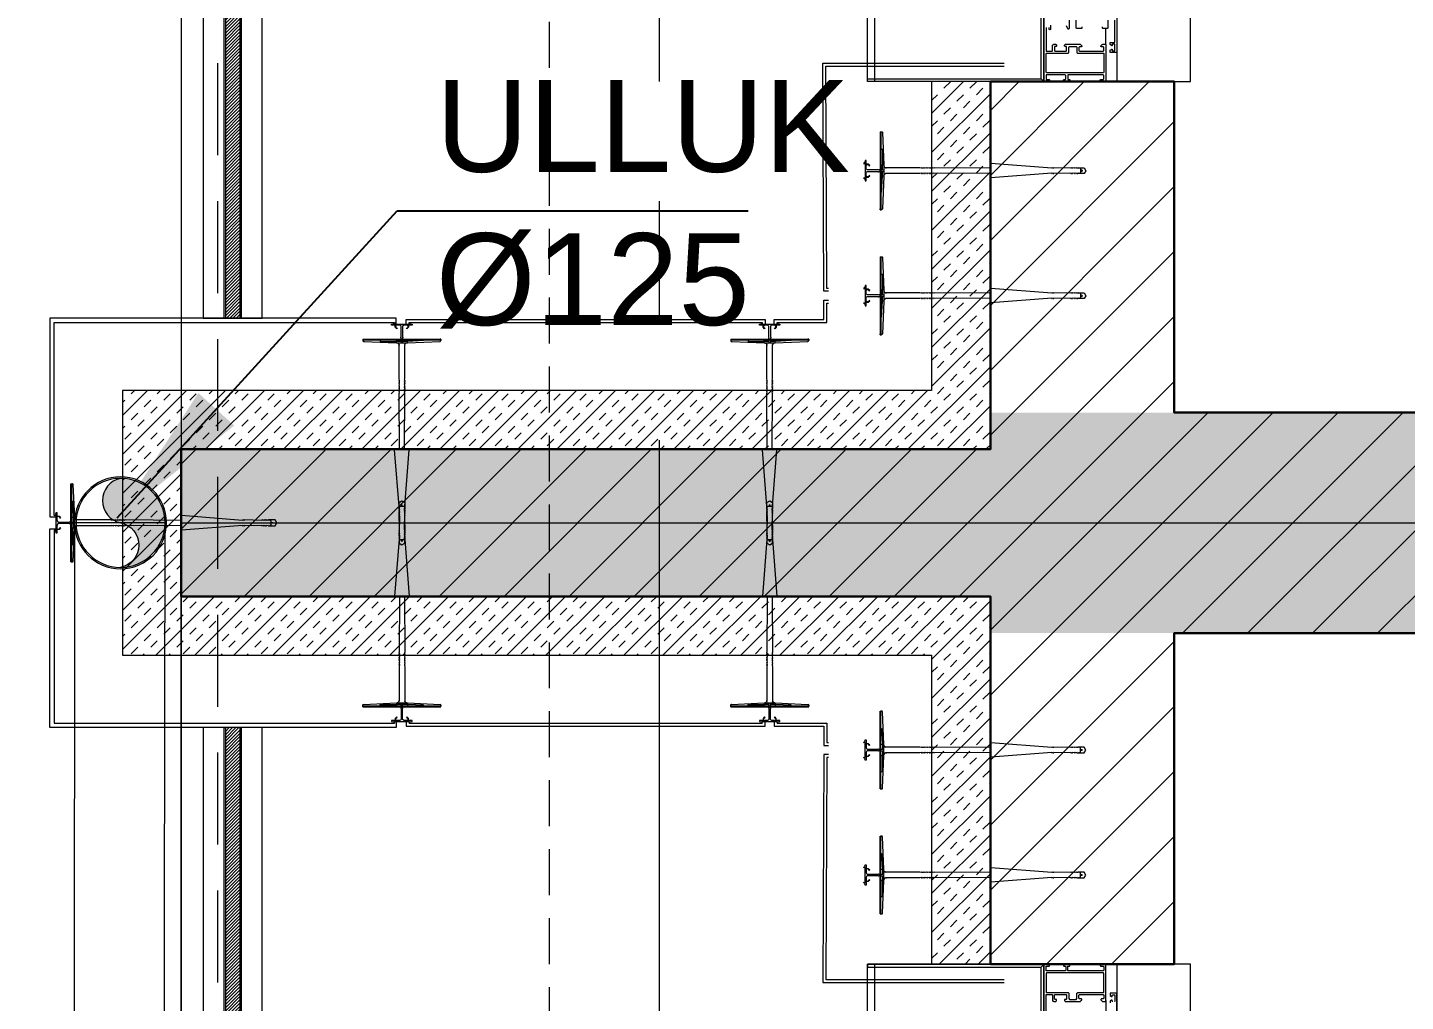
# Model space of a CAD drawing. Header units: centimetres. Extents: x 92587 to 105438, y -55119 to -48334.
# Drawn here: x 94593.2 to 94780.5, y -53187.4 to -53055 of the extents above; entities that cross this region are included whole.
import ezdxf

# ---------------------------------------------------------------- set-up
doc = ezdxf.new("R2010")
doc.units = ezdxf.units.CM
doc.header["$LTSCALE"] = 50
doc.header["$MEASUREMENT"] = 0
for name, pattern in [('AUSGEZOGEN', [0]), ('AXES', [2, 1.25, -0.25, 0.25, -0.25]), ('CACHE', [0.375, 0.25, -0.125]), ('CORNER', [20, 0, -20])]:
    doc.linetypes.add(name, pattern=pattern)
doc.layers.get('0').update_dxf_attribs({"color": 8})
for name, color, linetype, lineweight in [('ACITOP', 214, 'Continuous', 18), ('BETON CACHE', 4, 'CACHE', 5), ('CONSOLE ISOL.', 214, 'Continuous', 15), ('EXISTANT BORD', 251, 'Continuous', 60), ('ISOLATION', 252, 'Continuous', 0), ('MACONNERIE COUPE', 7, 'Continuous', 30), ('MACONNERIE HACHURE', 253, 'Continuous', 13), ('WD_Corner', 154, 'Continuous', 5), ('WD_Dowel', 154, 'Continuous', 5), ('WD_Text_Legende', 154, 'AUSGEZOGEN', 5), ('WINDOWS', 21, 'Continuous', 5)]:
    doc.layers.add(name, color=color, linetype=linetype, lineweight=lineweight)
for name, color, linetype in [('AXES', 10, 'AXES'), ('BORD', 5, 'Continuous'), ('TALUS', 2, 'Continuous'), ('TEXTE', 7, 'Continuous')]:
    doc.layers.add(name, color=color, linetype=linetype)
doc.layers.add('HYPALON', color=7, linetype='Continuous', true_color=0xffaa00)
doc.layers.add('WD_Assist1', color=6, linetype='CORNER', lineweight=0, plot=False)
doc.styles.add('RS_TEXT_1.50', font='arial.ttf', dxfattribs={"height": 12.5})
doc.dimstyles.new('ISO-25', dxfattribs={"dimtxt": 2.5, "dimasz": 2.5, "dimexe": 1.25, "dimexo": 0.625, "dimtad": 1, "dimtxsty": 'Standard', "dimcen": 2.5, "dimadec": 0, "dimazin": 0, "dimtfac": 1, "dimtmove": 0, "dimatfit": 3, "dimfxl": 1, "dimarcsym": 0})

# ---------------------------------------------------------------- blocks, each defined once
blk = doc.blocks.new('A$C1cd8c289')
at = {"layer": 'AXES', "lineweight": 5, "ltscale": 1.3}
blk.add_line((-30, -4150), (-30, -1058.41), dxfattribs=at)
blk = doc.blocks.new('DRITARE POS 3')
at = {"layer": 'WINDOWS', "color": 165, "linetype": 'CACHE'}
blk.add_line((-32.9, -160.11), (-32.9, 0), dxfattribs=at)
at = {"layer": 'WINDOWS'}
for p, q in [((-1.5, -4.97), (-1.5, -7.22)), ((-1.5, -155.12), (-1.5, -152.86))]:
    blk.add_line(p, q, dxfattribs=at)
at = {"layer": 'WINDOWS', "color": 165}
for points in [[(-9.9, 0), (-9.9, -160.11), (-33.9, -160.11), (-33.9, 0)], [(-9.9, 0), (-33.9, 0), (-33.9, -0.4), (-10.3, -0.4)], [(-10.3, -159.71), (-10.3, -0.4), (-9.9, 0), (-9.9, -160.11)], [(0, 0), (0, -160.11), (10, -160.11), (10, 0)], [(-9.9, -160.11), (-33.9, -160.11), (-33.9, -159.71), (-10.3, -159.71)]]:
    blk.add_lwpolyline(points, close=True, dxfattribs=at)
at = {"layer": 'WINDOWS'}
for points in [[(-9.62, -7.37), (-9.62, -4.2, -0.414214), (-9.56, -4.14), (-8.83, -4.14, -0.414214), (-8.74, -4.24), (-8.74, -4.89, 0.414214), (-8.55, -5.08), (-8.3, -5.08, 0.198912), (-8.26, -5.06), (-8.2, -5, 0.198912), (-8.18, -4.96), (-8.18, -4.85, 0.414214), (-8.24, -4.8), (-8.4, -4.8, -0.414214), (-8.46, -4.74), (-8.46, -4.24, -0.414214), (-8.37, -4.14), (-6.91, -4.14, -0.414214), (-6.82, -4.24), (-6.82, -4.74, -0.414214), (-6.87, -4.8), (-7.04, -4.8, 0.414214), (-7.1, -4.85), (-7.1, -4.96, 0.198912), (-7.08, -5), (-7.02, -5.06, 0.198912), (-6.98, -5.08), (-4.97, -5.08, 0.198912), (-4.93, -5.06), (-4.78, -4.91, 0.198912), (-4.76, -4.87), (-4.76, -4.8, 0.414214), (-4.82, -4.74), (-5.01, -4.74, -0.340481), (-5.14, -4.65), (-5.14, -4.24, -0.414214), (-5.04, -4.14), (-1.87, -4.14, -0.414214), (-1.78, -4.24), (-1.78, -4.65, -0.414214), (-1.87, -4.74), (-2.09, -4.74, 0.414214), (-2.15, -4.8), (-2.15, -4.87, 0.198912), (-2.13, -4.91), (-1.98, -5.06, 0.198912), (-1.94, -5.08), (-1.55, -5.08, 0.414214), (-1.5, -5.02), (-1.5, -0.06, 0.414214), (-1.55, 0), (-2.13, 0, 0.322823), (-2.19, -0.04), (-2.24, -0.21, 0.511918), (-2.19, -0.28), (-1.87, -0.28, -0.414214), (-1.78, -0.37), (-1.78, -0.84, -0.414214), (-1.87, -0.93), (-6.57, -0.93, -0.414214), (-6.67, -0.84), (-6.67, -0.37, -0.414214), (-6.57, -0.28), (-6.44, -0.28, 0.511918), (-6.39, -0.21), (-6.45, -0.04, 0.322823), (-6.5, 0), (-7.12, 0, 0.322823), (-7.17, -0.04), (-7.23, -0.21, 0.511918), (-7.17, -0.28), (-7.04, -0.28, -0.414214), (-6.95, -0.37), (-6.95, -0.84, -0.414214), (-7.04, -0.93), (-9.52, -0.93, -0.414214), (-9.62, -0.84), (-9.62, -0.37, -0.414214), (-9.52, -0.28), (-9.21, -0.28, 0.511918), (-9.15, -0.21), (-9.21, -0.04, 0.322823), (-9.26, 0), (-9.84, 0, 0.414214), (-9.9, -0.06), (-9.9, -8.75, 0.414214)], [(-0.56, -5.1, -0.414214), (-0.62, -5.04), (-0.62, -4.95, 0.599022), (-0.71, -4.9), (-0.88, -5.03, 0.250765), (-0.9, -5.08), (-0.9, -5.28, 0.414214)], [(0, -11.37), (0, -4.01, 0.414214), (-0.06, -3.96), (-0.84, -3.96, 0.414214), (-0.9, -4.01), (-0.9, -4.22, 0.250765), (-0.88, -4.27), (-0.71, -4.4, 0.599022), (-0.62, -4.35), (-0.62, -4.26, -0.414214), (-0.56, -4.2), (-0.3, -4.2, -0.414214), (-0.25, -4.26), (-0.25, -5.04, -0.414214), (-0.3, -5.1)], [(-1.22, -151.77), (-1.22, -152.79, -0.414214), (-1.31, -152.89), (-1.87, -152.89, -0.414214), (-1.96, -152.79), (-1.96, -152.66, -0.414214)], [(-4.76, -152.66), (-4.76, -152.79, -0.414214), (-4.86, -152.89), (-5.42, -152.89, -0.414214), (-5.51, -152.79), (-5.51, -151.77, 0.414214)], [(-6.48, -151.77), (-6.48, -152.89, -0.809546), (-6.66, -152.93), (-6.85, -152.5, -0.543142)], [(0, -148.74), (0, -156.1, -0.414214), (-0.06, -156.15), (-0.84, -156.15, -0.414214), (-0.9, -156.1), (-0.9, -155.89, -0.250765), (-0.88, -155.85), (-0.71, -155.72, -0.599022), (-0.62, -155.76), (-0.62, -155.86, 0.414214), (-0.56, -155.91), (-0.3, -155.91, 0.414214), (-0.25, -155.86), (-0.25, -155.07, 0.414214), (-0.3, -155.02), (-0.56, -155.02, 0.414214), (-0.62, -155.07), (-0.62, -155.16, -0.599022), (-0.71, -155.21), (-0.88, -155.08, -0.250765), (-0.9, -155.03), (-0.9, -154.83, -0.414214), (-0.84, -154.77), (-0.34, -154.77, 0.414214), (-0.28, -154.72), (-0.28, -151.77, 0.414214)], [(-9, -152.42), (-9, -152.95, -1), (-9.21, -152.95), (-9.21, -152.74, 0.414214)], [(-9.62, -152.74), (-9.62, -155.91, 0.414214), (-9.56, -155.97), (-8.83, -155.97, 0.414214), (-8.74, -155.87), (-8.74, -155.22, -0.414214), (-8.55, -155.03), (-8.3, -155.03, -0.198912), (-8.26, -155.05), (-8.2, -155.11, -0.198912), (-8.18, -155.15), (-8.18, -155.26, -0.414214), (-8.24, -155.31), (-8.4, -155.31, 0.414214), (-8.46, -155.37), (-8.46, -155.87, 0.414214), (-8.37, -155.97), (-6.91, -155.97, 0.414214), (-6.82, -155.87), (-6.82, -155.37, 0.414214), (-6.87, -155.31), (-7.04, -155.31, -0.414214), (-7.1, -155.26), (-7.1, -155.15, -0.198912), (-7.08, -155.11), (-7.02, -155.05, -0.198912), (-6.98, -155.03), (-4.97, -155.03, -0.198912), (-4.93, -155.05), (-4.78, -155.2, -0.198912), (-4.76, -155.24), (-4.76, -155.31, -0.414214), (-4.82, -155.37), (-5.01, -155.37, 0.340481), (-5.14, -155.46), (-5.14, -155.87, 0.414214), (-5.04, -155.97), (-1.87, -155.97, 0.414214), (-1.78, -155.87), (-1.78, -155.46, 0.414214), (-1.87, -155.37), (-2.09, -155.37, -0.414214), (-2.15, -155.31), (-2.15, -155.24, -0.198912), (-2.13, -155.2), (-1.98, -155.05, -0.198912), (-1.94, -155.03), (-1.55, -155.03, -0.414214), (-1.5, -155.09), (-1.5, -160.06, -0.414214), (-1.55, -160.11), (-2.13, -160.11, -0.322823), (-2.19, -160.07), (-2.24, -159.91, -0.511918), (-2.19, -159.83), (-1.87, -159.83, 0.414214), (-1.78, -159.74), (-1.78, -159.27, 0.414214), (-1.87, -159.18), (-6.57, -159.18, 0.414214), (-6.67, -159.27), (-6.67, -159.74, 0.414214), (-6.57, -159.83), (-6.44, -159.83, -0.511918), (-6.39, -159.91), (-6.45, -160.07, -0.322823), (-6.5, -160.11), (-7.12, -160.11, -0.322823), (-7.17, -160.07), (-7.23, -159.91, -0.511918), (-7.17, -159.83), (-7.04, -159.83, 0.414214), (-6.95, -159.74), (-6.95, -159.27, 0.414214), (-7.04, -159.18), (-9.52, -159.18, 0.414214), (-9.62, -159.27), (-9.62, -159.74, 0.414214), (-9.52, -159.83), (-9.21, -159.83, -0.511918), (-9.15, -159.91), (-9.21, -160.07, -0.322823), (-9.26, -160.11), (-9.84, -160.11, -0.414214), (-9.9, -160.06), (-9.9, -151.36, -0.414214)]]:
    blk.add_lwpolyline(points, format="xyb", dxfattribs=at)
for points in [[(-9.9, -160.11), (-9.9, 0), (0, 0), (0, -160.11)], [(-1.78, -1.27), (-1.83, -1.21), (-9.56, -1.21), (-9.62, -1.27), (-9.62, -3.81), (-9.56, -3.86), (-6.63, -3.86), (-6.54, -3.96), (-6.54, -4.7), (-6.44, -4.8), (-5.51, -4.8), (-5.42, -4.7), (-5.42, -3.96), (-5.32, -3.86), (-1.83, -3.86), (-1.78, -3.81)], [(-1.78, -158.84), (-1.83, -158.9), (-9.56, -158.9), (-9.62, -158.84), (-9.62, -156.3), (-9.56, -156.25), (-6.63, -156.25), (-6.54, -156.15), (-6.54, -155.41), (-6.44, -155.31), (-5.51, -155.31), (-5.42, -155.41), (-5.42, -156.15), (-5.32, -156.25), (-1.83, -156.25), (-1.78, -156.3)]]:
    blk.add_lwpolyline(points, close=True, dxfattribs=at)
blk = doc.blocks.new('ankeri')
at = {"layer": 'WD_Assist1'}
for p, q in [((-2.32, 5.2), (-2.54, 0.59)), ((-2.22, 5.3), (-2.32, 5.2)), ((-2, 5.3), (-2.22, 5.3)), ((-2, -5.3), (-2, 5.3)), ((-29.75, 0.39), (-30, 0)), ((-30, 0), (-29.75, -0.39)), ((-2.76, 0.39), (-29.75, 0.39)), ((-2.54, 0.59), (-2.76, 0.39)), ((-29.75, -0.39), (-2.76, -0.39)), ((-2.76, -0.39), (-2.54, -0.59)), ((-2.54, -0.59), (-2.32, -5.2)), ((-2.32, -5.2), (-2.22, -5.3)), ((-2.22, -5.3), (-2, -5.3))]:
    blk.add_line(p, q, dxfattribs=at)
at = {"layer": 'WD_Corner', "lineweight": 5}
blk.add_lwpolyline([(-2, 0.1), (-1.85, 0.1, -1), (-1.75, 0.1), (-0.25, 0.1, 0.185242), (-0.1, 0.55), (-0.1, 0.72), (-0.15, 0.73), (-0.15, 0.74), (-0.1, 0.75), (-0.1, 0.85), (-0.3, 0.85), (-0.3, 0.8), (-0.32, 0.8), (-0.33, 0.85), (-0.38, 0.85), (-0.5, 0.73), (-0.47, 0.68), (-0.48, 0.68), (-0.53, 0.7), (-0.54, 0.69), (-0.51, 0.65), (-0.54, 0.62), (-0.61, 0.69), (-0.4, 0.9), (-0.1, 0.9), (-0.1, 1.4), (0, 1.4), (0.05, 1.2), (0, 1.2), (0.05, 1.1), (0, 1.1), (0.25, 1), (0, 1), (0, -1), (0.25, -1), (0, -1.1), (0.05, -1.1), (0, -1.2), (0.05, -1.2), (0, -1.4), (-0.1, -1.4), (-0.1, -0.9), (-0.4, -0.9), (-0.61, -0.69), (-0.54, -0.62), (-0.51, -0.65), (-0.54, -0.69), (-0.53, -0.7), (-0.48, -0.68), (-0.47, -0.68), (-0.5, -0.73), (-0.38, -0.85), (-0.33, -0.85), (-0.32, -0.8), (-0.3, -0.8), (-0.3, -0.85), (-0.1, -0.85), (-0.1, -0.75), (-0.15, -0.74), (-0.15, -0.73), (-0.1, -0.72), (-0.1, -0.55, 0.185242), (-0.25, -0.1), (-1.75, -0.1, -1), (-1.85, -0.1), (-2, -0.1)], format="xyb", close=True, dxfattribs=at)
at = {"layer": 'WD_Dowel'}
for p, q in [((-2.32, 5.2), (-2.54, 0.74)), ((-2, 5.3), (-2.22, 5.3)), ((-2.11, 5.3), (-2.11, -5.3)), ((-2, 5.3), (-2, -5.3)), ((-2.11, 2.94), (-2.32, 2.94)), ((-2.32, 2.94), (-2.32, 0.74)), ((-29.75, 0.39), (-30, 0)), ((-30, 0), (-29.75, -0.39)), ((-28.88, 0.39), (-29.75, 0.39)), ((-29.47, 0.05), (-29.25, 0.09)), ((-29.47, 0.05), (-29.47, -0.05)), ((-29.25, 0.29), (-29.04, 0.37)), ((-29.25, 0.29), (-29.25, -0.29)), ((-28.88, 0.39), (-29.04, 0.34)), ((-29.04, 0.34), (-29.04, 0.37)), ((-28.82, 0.39), (-28.88, 0.39)), ((-28.82, 0.39), (-28.82, 0.34)), ((-28.82, 0.34), (-28.66, 0.39)), ((-28.61, 0.39), (-28.66, 0.39)), ((-28.61, 0.39), (-28.66, 0.39)), ((-28.61, 0.39), (-28.61, 0.34)), ((-28.61, 0.34), (-28.44, 0.39)), ((-28.39, 0.39), (-28.44, 0.39)), ((-28.39, 0.39), (-28.39, 0.34)), ((-28.39, 0.34), (-28.23, 0.39)), ((-28.17, 0.39), (-28.23, 0.39)), ((-28.17, 0.39), (-28.17, 0.34)), ((-28.17, 0.34), (-28.01, 0.39)), ((-27.96, 0.39), (-28.01, 0.39)), ((-27.96, 0.39), (-27.96, 0.34)), ((-27.96, 0.34), (-25.61, 0.39)), ((-25.56, 0.39), (-25.61, 0.39)), ((-25.56, 0.39), (-25.56, 0.34)), ((-25.56, 0.34), (-25.4, 0.39)), ((-25.34, 0.39), (-25.4, 0.39)), ((-25.34, 0.34), (-17.05, 0.99)), ((-25.34, 0.39), (-25.34, 0.34)), ((-17, 0.99), (-17.05, 0.99)), ((-17, 0.99), (-17, 0.34)), ((-17, 0.34), (-9.36, 0.39)), ((-9.3, 0.39), (-9.36, 0.39)), ((-9.3, 0.39), (-9.3, 0.34)), ((-9.3, 0.34), (-9.14, 0.39)), ((-9.09, 0.39), (-9.14, 0.39)), ((-9.09, 0.39), (-9.09, 0.34)), ((-9.09, 0.34), (-8.93, 0.39)), ((-8.87, 0.39), (-8.93, 0.39)), ((-8.87, 0.39), (-8.87, 0.34)), ((-8.87, 0.34), (-8.71, 0.39)), ((-8.66, 0.39), (-8.71, 0.39)), ((-8.66, 0.39), (-8.66, 0.34)), ((-8.66, 0.34), (-8.5, 0.39)), ((-8.44, 0.39), (-8.5, 0.39)), ((-8.44, 0.39), (-8.44, 0.34)), ((-8.44, 0.34), (-8.28, 0.39)), ((-8.23, 0.39), (-8.28, 0.39)), ((-8.23, 0.39), (-8.23, 0.34)), ((-8.23, 0.34), (-8.06, 0.39)), ((-8.01, 0.39), (-8.06, 0.39)), ((-8.01, 0.39), (-8.01, 0.34)), ((-8.01, 0.34), (-7.85, 0.39)), ((-7.79, 0.39), (-7.85, 0.39)), ((-7.79, 0.39), (-7.79, 0.34)), ((-7.79, 0.34), (-7.63, 0.39)), ((-7.58, 0.39), (-7.63, 0.39)), ((-7.58, 0.39), (-7.58, 0.34)), ((-7.58, 0.34), (-7.42, 0.39)), ((-7.42, 0.39), (-2.76, 0.39)), ((-2.54, 0.74), (-2.54, -0.74)), ((-2.54, 0.74), (-2.11, 0.74)), ((-2.11, 0.1), (-2.54, 0.1)), ((-2.32, 0.1), (-2.32, 0.74)), ((-29.75, -0.39), (-28.88, -0.39)), ((-29.25, -0.1), (-29.47, -0.05)), ((-29.25, -0.29), (-29.04, -0.37)), ((-29.04, -0.37), (-29.04, -0.34)), ((-29.04, -0.34), (-28.88, -0.39)), ((-28.82, -0.39), (-28.88, -0.39)), ((-28.82, -0.39), (-28.82, -0.34)), ((-28.82, -0.34), (-28.66, -0.39)), ((-28.61, -0.39), (-28.66, -0.39)), ((-28.61, -0.39), (-28.61, -0.34)), ((-28.61, -0.34), (-28.44, -0.39)), ((-28.39, -0.39), (-28.44, -0.39)), ((-28.39, -0.39), (-28.39, -0.34)), ((-28.39, -0.34), (-28.23, -0.39)), ((-28.17, -0.39), (-28.23, -0.39)), ((-28.17, -0.39), (-28.17, -0.34)), ((-28.17, -0.34), (-28.01, -0.39)), ((-27.96, -0.39), (-28.01, -0.39)), ((-27.96, -0.39), (-27.96, -0.34)), ((-27.96, -0.34), (-25.61, -0.39)), ((-25.56, -0.39), (-25.61, -0.39)), ((-25.56, -0.39), (-25.56, -0.34)), ((-25.56, -0.34), (-25.4, -0.39)), ((-25.34, -0.39), (-25.4, -0.39)), ((-25.34, -0.39), (-25.34, -0.34)), ((-25.34, -0.34), (-17.05, -0.99)), ((-17, -0.99), (-17.05, -0.99)), ((-17, -0.99), (-17, -0.34)), ((-17, -0.34), (-9.36, -0.39)), ((-9.3, -0.39), (-9.36, -0.39)), ((-9.3, -0.39), (-9.3, -0.34)), ((-9.3, -0.34), (-9.14, -0.39)), ((-9.09, -0.39), (-9.14, -0.39)), ((-9.09, -0.39), (-9.09, -0.34)), ((-9.09, -0.34), (-8.93, -0.39)), ((-8.87, -0.39), (-8.93, -0.39)), ((-8.87, -0.39), (-8.87, -0.34)), ((-8.87, -0.34), (-8.71, -0.39)), ((-8.66, -0.39), (-8.71, -0.39)), ((-8.66, -0.39), (-8.66, -0.34)), ((-8.66, -0.34), (-8.5, -0.39)), ((-8.44, -0.39), (-8.5, -0.39)), ((-8.44, -0.39), (-8.44, -0.34)), ((-8.44, -0.34), (-8.28, -0.39)), ((-8.23, -0.39), (-8.28, -0.39)), ((-8.23, -0.39), (-8.23, -0.34)), ((-8.23, -0.34), (-8.06, -0.39)), ((-8.01, -0.39), (-8.06, -0.39)), ((-8.01, -0.39), (-8.01, -0.34)), ((-8.01, -0.34), (-7.85, -0.39)), ((-7.79, -0.39), (-7.85, -0.39)), ((-7.79, -0.39), (-7.79, -0.34)), ((-7.79, -0.34), (-7.63, -0.39)), ((-7.58, -0.39), (-7.63, -0.39)), ((-7.58, -0.39), (-7.58, -0.34)), ((-7.58, -0.34), (-7.42, -0.39)), ((-7.42, -0.39), (-2.76, -0.39)), ((-2.11, -0.1), (-2.54, -0.1)), ((-2.54, -0.74), (-2.11, -0.74)), ((-2.54, -0.74), (-2.32, -5.2)), ((-2.32, -0.74), (-2.32, -0.1)), ((-2.22, -2.94), (-2.32, -0.74)), ((-2.11, -2.94), (-2.22, -2.94)), ((-2, -5.3), (-2.22, -5.3))]:
    blk.add_line(p, q, dxfattribs=at)
for centre, major_axis, start_param, end_param in [((-2.22, 5.2), (0.108, 0), 1.570796, 3.141593), ((-2.76, 0.59), (0.216, 0), -1.570795, 0), ((-2.76, -0.59), (-0.216, 0), 3.141593, 4.712389), ((-2.22, -5.2), (0.108, 0), 3.141593, 4.712389)]:
    blk.add_ellipse(centre, major_axis=major_axis, ratio=0.909091, start_param=start_param, end_param=end_param, dxfattribs=at)
blk = doc.blocks.new('A$C2225a440')
at = {"layer": 'ACITOP', "ltscale": 0.5, "true_color": 0x2776bb, "transparency": 33554559}
h = blk.add_hatch(color=152, dxfattribs=at)
h.dxf.hatch_style = 1
h.paths.add_polyline_path([(0, 6.05, 0.414214), (-6.05, 0, 0.414214), (0, -6.05, -0.823148), (0, 0, 0.810651)])
at = {"layer": 'ACITOP', "ltscale": 0.5}
blk.add_lwpolyline([(0, 6.05, -0.810651), (0, 0, 0.823148), (0, -6.05)], format="xyb", dxfattribs=at)
for radius in [6.25, 6.05]:
    blk.add_circle((0, 0), radius, dxfattribs=at)

msp = doc.modelspace()

# ---------------------------------------------------------------- hatches: boundary and pattern name
at = {"layer": 'ISOLATION', "transparency": 33554687}
h = msp.add_hatch(dxfattribs=at)
h.set_pattern_fill('INSUL', color=256, scale=10, angle=45)
h.set_pattern_definition([(45, (95325.019, -52616.9036), (-2.65165, 2.65165), []), (45, (95324.1353, -52616.0197), (-2.65165, 2.65165), [1.25, -1.25]), (45, (95323.2514, -52615.136), (-2.65165, 2.65165), [1.25, -1.25])])
h.paths.add_polyline_path([(94724.11, -53062.36), (94716.11, -53062.36), (94716.11, -53104.36), (94606.11, -53104.36), (94606.11, -53140.36), (94716.11, -53140.36), (94716.11, -53182.36), (94724.11, -53182.36), (94724.11, -53132.36), (94614.11, -53132.36), (94614.11, -53112.36), (94724.11, -53112.36)])
at = {"layer": 'MACONNERIE HACHURE'}
h = msp.add_hatch(dxfattribs=at)
h.set_pattern_fill('ANSI31', color=256, scale=50, style=0)
h.set_pattern_definition([(45, (845.911, 6550.742), (-4.41941738, 4.41941738), [])])
h.paths.add_polyline_path([(96464.11, -53567.36), (96464.11, -53736.36), (96392.11, -53736.36), (96392.11, -53757.36), (96414.11, -53757.36), (96414.11, -53762.36), (96234.11, -53762.36), (96234.11, -53750.36), (96284.11, -53750.36), (96284.11, -53577.36), (96306.11, -53577.36), (96306.11, -53589.36), (96296.11, -53589.36), (96296.11, -53750.36), (96387.11, -53750.36), (96387.11, -53731.36), (96444.11, -53731.36), (96444.11, -53589.36), (96388.11, -53589.36), (96388.11, -53577.36), (96452.11, -53577.36), (96452.11, -53567.36)])
h.paths.add_polyline_path([(95894.28, -52902.36), (95944.11, -52902.36), (95944.11, -52942.36), (95894.28, -52942.36)])
h.paths.add_polyline_path([(95734.11, -52902.36), (95774.11, -52902.36), (95774.11, -52942.36), (95734.11, -52942.36)])
h.paths.add_polyline_path([(95874.11, -52547.36), (95964.11, -52547.36), (95964.11, -52607.36), (96117.11, -52607.36), (96117.11, -52547.36), (96129.11, -52547.36), (96129.11, -52667.36), (96109.11, -52667.36), (96109.11, -52632.36), (95944.11, -52632.36), (95944.11, -52583.36), (95874.11, -52583.36), (95874.11, -52632.36), (95839.11, -52632.36), (95839.11, -52612.36), (95849.11, -52612.36), (95849.11, -52562.36), (95874.11, -52562.36), (95874.11, -52578.36), (95944.11, -52578.36), (95944.11, -52552.36), (95874.11, -52552.36)])
h.paths.add_polyline_path([(96444.11, -54162.36), (96344.11, -54162.36), (96344.11, -54187.36), (96444.11, -54187.36)])
h.paths.add_polyline_path([(96679.11, -52154.25), (96704.11, -52154.25), (96704.11, -52107.36), (96679.11, -52107.36)])
h.paths.add_polyline_path([(96679.11, -54052.36), (96704.11, -54052.36), (96704.11, -54072.36), (96679.11, -54072.36)])
h.paths.add_polyline_path([(95996.61, -52902.36), (95979.11, -52902.36), (95979.11, -52922.36), (95996.61, -52922.36)])
h.paths.add_polyline_path([(96319.11, -52789.36), (96329.11, -52789.36), (96329.11, -52777.36), (96289.11, -52777.36), (96289.11, -52789.36), (96299.11, -52789.36), (96299.11, -53107.36), (96129.11, -53107.36), (96129.11, -52789.36), (96207.12, -52789.36), (96207.12, -52777.36), (96129.11, -52777.36), (96129.11, -52767.36), (96109.11, -52767.36), (96109.11, -52902.36), (96096.61, -52902.36), (96096.61, -52922.36), (96109.11, -52922.36), (96109.11, -53137.36), (96130.11, -53137.36), (96130.11, -53467.36), (96228.12, -53467.36), (96228.12, -53455.36), (96150.11, -53455.36), (96150.11, -53137.36), (96320.11, -53137.36), (96320.11, -53455.36), (96310.11, -53455.36), (96310.11, -53467.36), (96350.11, -53467.36), (96350.11, -53455.36), (96340.11, -53455.36), (96340.11, -53137.36), (96679.11, -53137.36), (96679.11, -53182.36), (96704.11, -53182.36), (96704.11, -53132.36), (96814.11, -53132.36), (96814.11, -53112.36), (96704.11, -53112.36), (96704.11, -53062.36), (96679.11, -53062.36), (96679.11, -53107.36), (96319.11, -53107.36)])
h.paths.add_polyline_path([(96487.11, -53762.36), (96487.11, -53742.36), (96789.11, -53742.36), (96789.11, -53677.36), (96814.11, -53677.36), (96814.11, -53767.36), (96704.11, -53767.36), (96704.11, -53782.36), (96679.11, -53782.36), (96679.11, -53762.36)])
h.paths.add_polyline_path([(96044.11, -53859.36), (96019.11, -53859.36), (96019.11, -53581.36), (95967.11, -53581.36), (95967.11, -53559.36), (95979.11, -53559.36), (95979.11, -53569.36), (96104.11, -53569.36), (96104.11, -53581.36), (96044.11, -53581.36)])
h.paths.add_polyline_path([(96019.11, -53932.36), (96019.11, -53952.36), (95969.11, -53952.36), (95969.11, -54072.36), (95944.11, -54072.36), (95944.11, -53957.36), (95926.61, -53957.36), (95926.61, -53932.36)])
h.paths.add_polyline_path([(96679.11, -54122.36), (96679.11, -54162.36), (96624.11, -54162.36), (96624.11, -54187.36), (96704.11, -54187.36), (96704.11, -54122.36)])
h.paths.add_polyline_path([(96104.11, -54162.36), (96164.11, -54162.36), (96164.11, -54187.36), (96079.11, -54187.36), (96079.11, -54122.36), (96079.11, -54122.36), (96079.11, -54072.36), (96104.11, -54072.36)])
h.paths.add_polyline_path([(96679.11, -52482.36), (96679.11, -52424.25), (96704.11, -52424.25), (96704.11, -52477.36), (96814.11, -52477.36), (96814.11, -52567.36), (96789.11, -52567.36), (96789.11, -52502.36), (96456.11, -52502.36), (96456.11, -52675.36), (96444.11, -52675.36), (96444.11, -52667.36), (96388.11, -52667.36), (96388.11, -52655.36), (96444.11, -52655.36), (96444.11, -52507.36), (96296.11, -52507.36), (96296.11, -52655.36), (96306.11, -52655.36), (96306.11, -52667.36), (96284.11, -52667.36), (96284.11, -52494.36), (96234.24, -52494.36), (96234.24, -52482.36)])
h.paths.add_polyline_path([(96444.11, -52809.36), (96444.11, -52789.36), (96421.11, -52789.36), (96421.11, -52777.36), (96444.11, -52777.36), (96444.11, -52767.36), (96456.11, -52767.36), (96456.11, -52797.36), (96679.11, -52797.36), (96679.11, -52809.36)], flags=17)
h.paths.add_polyline_path([(96464.11, -53447.36), (96679.11, -53447.36), (96679.11, -53435.36), (96452.11, -53435.36), (96452.11, -53455.36), (96442.11, -53455.36), (96442.11, -53467.36), (96452.11, -53467.36), (96452.11, -53475.36), (96464.11, -53475.36)])
h.paths.add_polyline_path([(95879.11, -53447.36), (95879.11, -53459.36), (95967.11, -53459.36), (95967.11, -53467.36), (95979.11, -53467.36), (95979.11, -53447.36)])
h.paths.add_polyline_path([(96789.11, -52797.36), (96814.11, -52797.36), (96814.11, -52747.36), (96789.11, -52747.36)])
h.paths.add_polyline_path([(96789.11, -53447.36), (96814.11, -53447.36), (96814.11, -53497.36), (96789.11, -53497.36)])
h.paths.add_polyline_path([(96679.11, -52847.36), (96704.11, -52847.36), (96704.11, -52902.25), (96679.11, -52902.25)], flags=17)
h.paths.add_polyline_path([(96679.11, -53397.36), (96704.11, -53397.36), (96704.11, -53342.47), (96679.11, -53342.47)], flags=17)
h.paths.add_polyline_path([(95533.94, -52902.36), (95484.11, -52902.36), (95484.11, -52942.36), (95533.94, -52942.36)])
h.paths.add_polyline_path([(95694.11, -52902.36), (95654.11, -52902.36), (95654.11, -52942.36), (95694.11, -52942.36)])
h.paths.add_polyline_path([(95849.11, -52082.36), (95829.11, -52082.36), (95829.11, -52057.36), (95849.11, -52057.36)])
h.paths.add_polyline_path([(96164.11, -52082.36), (96164.11, -52057.36), (95984.11, -52057.36), (95984.11, -52082.36)])
h.paths.add_polyline_path([(95554.11, -52547.36), (95464.11, -52547.36), (95464.11, -52607.36), (95311.11, -52607.36), (95311.11, -52547.36), (95299.11, -52547.36), (95299.11, -52667.36), (95319.11, -52667.36), (95319.11, -52632.36), (95484.11, -52632.36), (95484.11, -52583.36), (95554.11, -52583.36), (95554.11, -52632.36), (95739.11, -52632.36), (95739.11, -52612.36), (95579.11, -52612.36), (95579.11, -52562.36), (95554.11, -52562.36), (95554.11, -52578.36), (95484.11, -52578.36), (95484.11, -52552.36), (95554.11, -52552.36)])
h.paths.add_polyline_path([(94984.11, -54162.36), (95084.11, -54162.36), (95084.11, -54187.36), (94984.11, -54187.36)])
h.paths.add_polyline_path([(94749.11, -52154.25), (94724.11, -52154.25), (94724.11, -52107.36), (94749.11, -52107.36)])
h.paths.add_polyline_path([(94749.11, -54052.36), (94724.11, -54052.36), (94724.11, -54072.36), (94749.11, -54072.36)])
h.paths.add_polyline_path([(95431.61, -52902.36), (95449.11, -52902.36), (95449.11, -52922.36), (95431.61, -52922.36)])
h.paths.add_polyline_path([(95729.11, -53932.36), (95746.61, -53932.36), (95746.61, -53957.36), (95729.11, -53957.36), (95729.11, -54122.36), (95699.11, -54122.36), (95699.11, -53957.36), (95681.5, -53957.36), (95681.5, -53932.36), (95699.11, -53932.36), (95699.11, -53459.36), (95631.11, -53459.36), (95631.11, -53447.36), (95699.11, -53447.36), (95699.11, -53272.36), (95729.11, -53272.36), (95729.11, -53447.36), (95797.11, -53447.36), (95797.11, -53459.36), (95729.11, -53459.36)])
h.paths.add_polyline_path([(95109.11, -52789.36), (95099.11, -52789.36), (95099.11, -52777.36), (95139.11, -52777.36), (95139.11, -52789.36), (95129.11, -52789.36), (95129.11, -53107.36), (95299.11, -53107.36), (95299.11, -52789.36), (95221.1, -52789.36), (95221.1, -52777.36), (95299.11, -52777.36), (95299.11, -52767.36), (95319.11, -52767.36), (95319.11, -52902.36), (95331.61, -52902.36), (95331.61, -52922.36), (95319.11, -52922.36), (95319.11, -53137.36), (95298.11, -53137.36), (95298.11, -53467.36), (95200.1, -53467.36), (95200.1, -53455.36), (95278.11, -53455.36), (95278.11, -53137.36), (95108.11, -53137.36), (95108.11, -53455.36), (95118.11, -53455.36), (95118.11, -53467.36), (95078.11, -53467.36), (95078.11, -53455.36), (95088.11, -53455.36), (95088.11, -53137.36), (94749.11, -53137.36), (94749.11, -53182.36), (94724.11, -53182.36), (94724.11, -53132.36), (94614.11, -53132.36), (94614.11, -53112.36), (94724.11, -53112.36), (94724.11, -53062.36), (94749.11, -53062.36), (94749.11, -53107.36), (95109.11, -53107.36)])
h.paths.add_polyline_path([(94964.11, -53736.36), (95036.11, -53736.36), (95036.11, -53757.36), (95014.11, -53757.36), (95014.11, -53762.36), (95194.11, -53762.36), (95194.11, -53750.36), (95144.11, -53750.36), (95144.11, -53577.36), (95122.11, -53577.36), (95122.11, -53589.36), (95132.11, -53589.36), (95132.11, -53750.36), (95041.11, -53750.36), (95041.11, -53731.36), (94984.11, -53731.36), (94984.11, -53589.36), (95040.11, -53589.36), (95040.11, -53577.36), (94976.11, -53577.36), (94976.11, -53567.36), (94964.11, -53567.36)])
h.paths.add_polyline_path([(94941.11, -53762.36), (94941.11, -53742.36), (94639.11, -53742.36), (94639.11, -53677.36), (94614.11, -53677.36), (94614.11, -53767.36), (94724.11, -53767.36), (94724.11, -53782.36), (94749.11, -53782.36), (94749.11, -53762.36)])
h.paths.add_polyline_path([(95384.11, -53859.36), (95409.11, -53859.36), (95409.11, -53581.36), (95461.11, -53581.36), (95461.11, -53559.36), (95449.11, -53559.36), (95449.11, -53569.36), (95324.11, -53569.36), (95324.11, -53581.36), (95384.11, -53581.36)])
h.paths.add_polyline_path([(95409.11, -53932.36), (95409.11, -53952.36), (95459.11, -53952.36), (95459.11, -54072.36), (95484.11, -54072.36), (95484.11, -53957.36), (95501.61, -53957.36), (95501.61, -53932.36)])
h.paths.add_polyline_path([(94749.11, -54122.36), (94749.11, -54162.36), (94804.11, -54162.36), (94804.11, -54187.36), (94724.11, -54187.36), (94724.11, -54122.36)])
h.paths.add_polyline_path([(95324.11, -54162.36), (95264.11, -54162.36), (95264.11, -54187.36), (95349.11, -54187.36), (95349.11, -54122.36), (95349.11, -54122.36), (95349.11, -54072.36), (95324.11, -54072.36)])
h.paths.add_polyline_path([(96679.11, -52082.36), (96624.11, -52082.36), (96624.11, -52057.36), (96679.11, -52057.36)])
h.paths.add_polyline_path([(96444.11, -52082.36), (96444.11, -52057.36), (96344.11, -52057.36), (96344.11, -52082.36)])
h.paths.add_polyline_path([(95729.11, -52082.36), (95579.11, -52082.36), (95579.11, -52057.36), (95729.11, -52057.36)])
h.paths.add_polyline_path([(95444.11, -52082.36), (94749.11, -52082.36), (94749.11, -52057.36), (95444.11, -52057.36)])
h.paths.add_polyline_path([(94749.11, -52482.36), (94749.11, -52424.25), (94724.11, -52424.25), (94724.11, -52477.36), (94614.11, -52477.36), (94614.11, -52567.36), (94639.11, -52567.36), (94639.11, -52502.36), (94972.11, -52502.36), (94972.11, -52675.36), (94984.11, -52675.36), (94984.11, -52667.36), (95040.11, -52667.36), (95040.11, -52655.36), (94984.11, -52655.36), (94984.11, -52507.36), (95132.11, -52507.36), (95132.11, -52655.36), (95122.11, -52655.36), (95122.11, -52667.36), (95144.11, -52667.36), (95144.11, -52494.36), (95193.98, -52494.36), (95193.98, -52482.36)])
h.paths.add_polyline_path([(94984.11, -52809.36), (94984.11, -52789.36), (95007.11, -52789.36), (95007.11, -52777.36), (94984.11, -52777.36), (94984.11, -52767.36), (94972.11, -52767.36), (94972.11, -52797.36), (94749.11, -52797.36), (94749.11, -52809.36)], flags=17)
h.paths.add_polyline_path([(94964.11, -53447.36), (94749.11, -53447.36), (94749.11, -53435.36), (94976.11, -53435.36), (94976.11, -53455.36), (94986.11, -53455.36), (94986.11, -53467.36), (94976.11, -53467.36), (94976.11, -53475.36), (94964.11, -53475.36)])
h.paths.add_polyline_path([(95549.11, -53447.36), (95549.11, -53459.36), (95461.11, -53459.36), (95461.11, -53467.36), (95449.11, -53467.36), (95449.11, -53447.36)])
h.paths.add_polyline_path([(94639.11, -52797.36), (94614.11, -52797.36), (94614.11, -52747.36), (94639.11, -52747.36)])
h.paths.add_polyline_path([(94639.11, -53447.36), (94614.11, -53447.36), (94614.11, -53497.36), (94639.11, -53497.36)])
h.paths.add_polyline_path([(94749.11, -52847.36), (94724.11, -52847.36), (94724.11, -52902.25), (94749.11, -52902.25)], flags=17)
h.paths.add_polyline_path([(94749.11, -53397.36), (94724.11, -53397.36), (94724.11, -53342.47), (94749.11, -53342.47)], flags=17)
at = {"layer": 'TALUS', "ltscale": 0.5, "true_color": 0xf8991e, "transparency": 33554610}
h = msp.add_hatch(color=30, dxfattribs=at)
h.dxf.hatch_style = 1
h.paths.add_polyline_path([(95979.11, -52902.36), (96129.11, -52902.36), (96129.21, -53107.36), (96704.11, -53107.36), (96704.11, -53112.36), (96814.11, -53112.36), (96814.11, -53132.36), (96704.11, -53132.36), (96704.11, -53137.36), (96109.11, -53137.36), (96109.11, -52922.36), (95979.11, -52922.36)])
h.paths.add_polyline_path([(95449.11, -52902.36), (95299.11, -52902.36), (95299.01, -53107.36), (94724.11, -53107.36), (94724.11, -53112.36), (94614.11, -53112.36), (94614.11, -53132.36), (94724.11, -53132.36), (94724.11, -53137.36), (95319.11, -53137.36), (95319.11, -52922.36), (95449.11, -52922.36)])
h.paths.add_polyline_path([(95699.11, -53272.36), (95729.11, -53272.36), (95729.11, -54122.36), (95699.11, -54122.36)])
at = {"layer": 'WINDOWS'}
h = msp.add_hatch(dxfattribs=at)
h.set_pattern_fill('ANSI31', color=140, scale=2.5, angle=540)
h.set_pattern_definition([(225, (44574.4891, -152762.3853), (0.2209708691, -0.2209708691), [])])
h.paths.add_polyline_path([(94622.11, -53094.51), (94622.11, -52861.55), (94620.11, -52861.55), (94620.11, -53094.51)])
h = msp.add_hatch(dxfattribs=at)
h.set_pattern_fill('ANSI31', color=140, scale=2.5, angle=540)
h.set_pattern_definition([(225, (44574.4891, -153047.38536), (0.2209708691, -0.2209708691), [])])
h.paths.add_polyline_path([(94622.11, -53379.51), (94622.11, -53150.21), (94620.11, -53150.21), (94620.11, -53379.51)])

# ---------------------------------------------------------------- linework, layer by layer
at = {"layer": 'ACITOP', "ltscale": 0.5}
msp.add_lwpolyline([(94611.91, -53122.36), (94599.61, -53122.36), (94599.44, -53422.46), (94611.44, -53422.46)], close=True, dxfattribs=at)
at = {"layer": 'BETON CACHE', "lineweight": 5, "ltscale": 0.5}
for points in [[(94614.11, -54122.36), (96814.11, -54122.36), (96814.11, -52057.36), (94614.11, -52057.36)], [(94664.11, -54072.36), (96764.11, -54072.36), (96764.11, -52107.36), (94664.11, -52107.36)]]:
    msp.add_lwpolyline(points, close=True, dxfattribs=at)
at = {"layer": 'BORD', "lineweight": 5, "ltscale": 0.5}
msp.add_lwpolyline([(96914.11, -54057.36), (96914.11, -53782.36), (96814.11, -53782.36), (96814.11, -52462.36), (96914.11, -52462.36), (96914.11, -52122.36), (96814.11, -52122.36), (96814.11, -52057.36), (94614.11, -52057.36), (94614.11, -52122.36), (94514.11, -52122.36), (94514.11, -52462.36), (94614.11, -52462.36), (94614.11, -53782.36), (94514.11, -53782.36), (94514.11, -54057.36)], dxfattribs=at)
at = {"layer": 'CONSOLE ISOL.'}
for points in [[(95309.11, -52902.36), (95319.11, -52902.36), (95319.11, -52632.36), (95484.11, -52632.36), (95484.11, -52552.36), (95566.61, -52552.36), (95566.61, -52057.36), (94614.11, -52057.36), (94614.11, -52122.36), (94514.11, -52122.36), (94514.11, -52462.36), (94614.11, -52462.36), (94614.11, -53122.36), (95309.11, -53122.36)], [(94614.11, -53122.36), (95309.11, -53122.36), (95309.11, -52902.36), (95449.11, -52902.36), (95449.11, -53272.36), (95714.11, -53272.36), (95714.11, -54122.36), (95349.11, -54122.36), (95349.11, -54187.36), (94724.11, -54187.36), (94724.11, -54122.36), (94614.11, -54122.36), (94614.11, -54057.36), (94514.11, -54057.36), (94514.11, -53782.36), (94614.11, -53782.36)], [(94614.11, -53122.36), (95309.11, -53122.36), (95309.11, -52902.36), (95449.11, -52902.36), (95449.11, -53272.36), (95714.11, -53272.36), (95714.11, -54122.36), (95349.11, -54122.36), (95349.11, -54187.36), (94724.11, -54187.36), (94724.11, -54122.36), (94614.11, -54122.36), (94614.11, -54057.36), (94514.11, -54057.36), (94514.11, -53782.36), (94614.11, -53782.36)]]:
    msp.add_lwpolyline(points, close=True, dxfattribs=at)
at = {"layer": 'EXISTANT BORD', "linetype": 'CACHE', "lineweight": 13}
msp.add_lwpolyline([(94144.11, -53372.36), (94619.11, -53372.36), (94619.11, -52087.36), (94144.11, -52087.36)], close=True, dxfattribs=at)
at = {"layer": 'HYPALON', "lineweight": 5, "ltscale": 0.5}
for points in [[(94625.11, -53094.51), (94625.11, -52861.55), (94617.11, -52861.55), (94617.11, -53094.51)], [(94622.31, -53094.51), (94622.31, -52861.55), (94619.91, -52861.55), (94619.91, -53094.51)], [(94625.11, -53379.51), (94625.11, -53150.21), (94617.11, -53150.21), (94617.11, -53379.51)], [(94622.31, -53379.51), (94622.31, -53150.21), (94619.91, -53150.21), (94619.91, -53379.51)]]:
    msp.add_lwpolyline(points, close=True, dxfattribs=at)
at = {"layer": 'ISOLATION', "lineweight": 5, "ltscale": 0.5}
msp.add_lwpolyline([(94724.11, -53062.36), (94716.11, -53062.36), (94716.11, -53104.36), (94606.11, -53104.36), (94606.11, -53140.36), (94716.11, -53140.36), (94716.11, -53182.36), (94724.11, -53182.36), (94724.11, -53132.36), (94614.11, -53132.36), (94614.11, -53112.36), (94724.11, -53112.36)], close=True, dxfattribs=at)
at = {"layer": 'MACONNERIE COUPE'}
msp.add_lwpolyline([(95088.11, -53137.36), (94749.11, -53137.36), (94749.11, -53182.36), (94724.11, -53182.36), (94724.11, -53132.36), (94614.11, -53132.36), (94614.11, -53112.36), (94724.11, -53112.36), (94724.11, -53062.36), (94749.11, -53062.36), (94749.11, -53107.36), (95109.11, -53107.36)], dxfattribs=at)
at = {"layer": 'WD_Corner', "lineweight": 5, "ltscale": 0.5}
for points in [[(94702.11, -53090.87), (94701.46, -53090.87), (94701.35, -53059.86), (94726, -53059.86)], [(94702.11, -53090.47), (94701.86, -53090.47), (94701.75, -53060.26), (94726, -53060.26)], [(94694.71, -53095.36), (94694.71, -53094.71), (94701.46, -53094.71), (94701.46, -53092.07), (94702.11, -53092.07)], [(94695.11, -53095.36), (94695.11, -53095.11), (94701.86, -53095.11), (94701.86, -53092.47), (94702.11, -53092.47)], [(94644.71, -53095.36), (94644.71, -53094.71), (94693.51, -53094.71), (94693.51, -53095.36)], [(94645.11, -53095.36), (94645.11, -53095.11), (94693.11, -53095.11), (94693.11, -53095.36)], [(94644.71, -53149.36), (94644.71, -53150.01), (94693.51, -53150.01), (94693.51, -53149.36)], [(94645.11, -53149.36), (94645.11, -53149.61), (94693.11, -53149.61), (94693.11, -53149.36)], [(94694.71, -53149.36), (94694.71, -53150.01), (94701.46, -53150.01), (94701.46, -53152.65), (94702.11, -53152.65)], [(94695.11, -53149.36), (94695.11, -53149.61), (94701.86, -53149.61), (94701.86, -53152.25), (94702.11, -53152.25)], [(94702.11, -53153.85), (94701.46, -53153.85), (94701.35, -53184.86), (94726, -53184.86)], [(94702.11, -53154.25), (94701.86, -53154.25), (94701.75, -53184.46), (94726, -53184.46)]]:
    msp.add_lwpolyline(points, dxfattribs=at)
for points in [[(94597.11, -53121.36), (94596.86, -53121.36), (94596.86, -53095.11), (94643.11, -53095.11), (94643.11, -53095.36), (94643.31, -53095.36), (94643.31, -53094.51), (94596.26, -53094.51), (94596.26, -53121.56), (94597.11, -53121.56)], [(94597.11, -53123.36), (94596.86, -53123.36), (94596.86, -53149.61), (94643.11, -53149.61), (94643.11, -53149.36), (94643.31, -53149.36), (94643.31, -53150.21), (94596.26, -53150.21), (94596.26, -53123.16), (94597.11, -53123.16)]]:
    msp.add_lwpolyline(points, close=True, dxfattribs=at)
at = {"layer": 'WINDOWS', "color": 140}
for points in [[(94622.11, -53094.51), (94622.11, -52861.55), (94620.11, -52861.55), (94620.11, -53094.51)], [(94622.11, -53379.51), (94622.11, -53150.21), (94620.11, -53150.21), (94620.11, -53379.51)]]:
    msp.add_lwpolyline(points, close=True, dxfattribs=at)

# ---------------------------------------------------------------- block references
at = {"lineweight": 5}
for p in [(94741.3, -52902.25), (94741.3, -53182.36)]:
    msp.add_blockref('DRITARE POS 3', p, dxfattribs=at)
at = {"layer": 'ACITOP', "ltscale": 0.5, "xscale": -1}
msp.add_blockref('A$C2225a440', (94605.86, -53122.36), dxfattribs=at)
at = {"layer": 'MACONNERIE COUPE', "lineweight": 5, "ltscale": 0.5}
msp.add_blockref('A$C1cd8c289', (94709.11, -50862.36), dxfattribs=at)
at = {"layer": 'WD_Text_Legende', "xscale": -1}
for p in [(94707.11, -53074.47), (94707.11, -53091.47)]:
    msp.add_blockref('ankeri', p, dxfattribs=at)
at = {"layer": 'WD_Text_Legende'}
for p, rotation in [((94644.11, -53095.36), 90.00000000000001), ((94694.11, -53095.36), 90.00000000000001), ((94597.11, -53122.36), 180), ((94707.11, -53153.25), 180), ((94707.11, -53170.25), 180)]:
    msp.add_blockref('ankeri', p, dxfattribs=dict(at, rotation=rotation))
at = {"layer": 'WD_Text_Legende', "xscale": -1, "rotation": 90}
for p in [(94644.11, -53149.36), (94694.11, -53149.36)]:
    msp.add_blockref('ankeri', p, dxfattribs=at)

# ---------------------------------------------------------------- texts
at = {"layer": 'TEXTE', "insert": (94648.71, -53062.13), "char_height": 12.5, "width": 4.547473508864641e-13, "attachment_point": 1, "style": 'RS_TEXT_1.50'}
msp.add_mtext('ULLUK\\P%%C125', dxfattribs=at)

# ---------------------------------------------------------------- leaders
at = {"layer": 'TEXTE', "color": 1, "linetype": 'ByBlock', "lineweight": 13}
msp.add_leader([(94605.41, -53121.7), (94643.46, -53079.93), (94691.17, -53079.93)], dimstyle='ISO-25', override={"dimasz": 20, "dimtad": 0}, dxfattribs=at)

doc.saveas('drawing.dxf')
